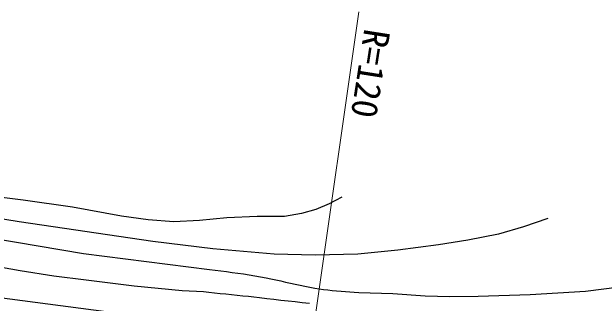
# Model space of a CAD drawing. Units: millimetres, scale not verified. Extents: x 40000 to 680000, y 20000 to 380000.
# Drawn here: x 332000 to 373631, y 275915 to 296377 of the extents above; entities that cross this region are included whole.
import ezdxf
from ezdxf.enums import TextEntityAlignment as Align

# ---------------------------------------------------------------- set-up
doc = ezdxf.new("R2010")
doc.units = ezdxf.units.MM
doc.header["$LTSCALE"] = 1000
doc.layers.add('M-BGD', color=7, linetype='Continuous', lineweight=25)
doc.layers.add('M-STR-HTXT', color=7, linetype='Continuous', lineweight=13)
doc.styles.add('ＭＳ ゴシック', font='')
doc.styles.get('ＭＳ ゴシック').set_extended_font_data('MS Gothic')

msp = doc.modelspace()

# ---------------------------------------------------------------- linework, layer by layer
at = {"layer": 'M-BGD'}
for points in [[(369661, 281870), (367960, 281275), (366197, 280769), (364039, 280332), (361978, 280015), (359137, 279626), (356314, 279353), (353313, 279296), (350435, 279344), (346124, 279740), (341900, 280244), (332517, 281635), (323116, 283141), (315459, 284725)], [(355187, 283361), (354305, 282885), (353361, 282494), (352349, 282207), (351152, 281995), (349246, 282008), (347118, 281900), (345194, 281709), (343377, 281630), (341579, 281774), (339709, 282029), (336257, 282650), (332796, 283157), (329239, 283589)], [(321094, 282166), (321523, 282080), (324299, 281534), (327459, 281023), (337030, 279402), (345899, 278275)], [(320554, 280320), (323241, 279869), (332594, 278217), (334962, 277822), (337216, 277552), (340591, 277129), (343980, 276809), (345460, 276722)], [(345899, 278275), (346298, 278227), (346696, 278178), (347095, 278128), (347493, 278077), (347890, 278022), (348287, 277965), (348684, 277905), (349079, 277839), (349474, 277770), (349868, 277694), (350211, 277624), (350553, 277550), (350895, 277473), (351236, 277396), (351578, 277319), (351919, 277243), (352261, 277169), (352604, 277099), (352947, 277033), (353291, 276973), (353597, 276926), (353904, 276884), (354212, 276846), (354520, 276812), (354829, 276781), (355138, 276754), (355448, 276728), (355758, 276704), (356068, 276681), (356378, 276659)], [(344808, 274638), (342612, 274799), (340404, 275069), (330942, 276302), (321567, 277785), (319939, 278084)], [(356378, 276659), (358778, 276597), (361059, 276440), (362777, 276373), (364778, 276407), (368429, 276525), (372321, 276757), (381881, 277972)], [(345460, 276722), (345855, 276682), (346251, 276642), (346646, 276602), (347042, 276561), (347437, 276520), (347833, 276479), (348228, 276437), (348623, 276395), (349019, 276352), (349414, 276308), (349914, 276252), (350413, 276194), (350913, 276136), (351413, 276077), (351912, 276019), (352412, 275960), (352911, 275902)]]:
    msp.add_lwpolyline(points, dxfattribs=at)
at = {"layer": 'M-STR-HTXT'}
msp.add_line((352425, 268613), (356397, 296377), dxfattribs=at)

# ---------------------------------------------------------------- texts
at = {"layer": 'M-STR-HTXT', "style": 'ＭＳ ゴシック'}
msp.add_text('R=120', height=1833, rotation=261.121, dxfattribs=at).set_placement((356244, 295342), align=Align.BOTTOM_LEFT)

doc.saveas('drawing.dxf')
